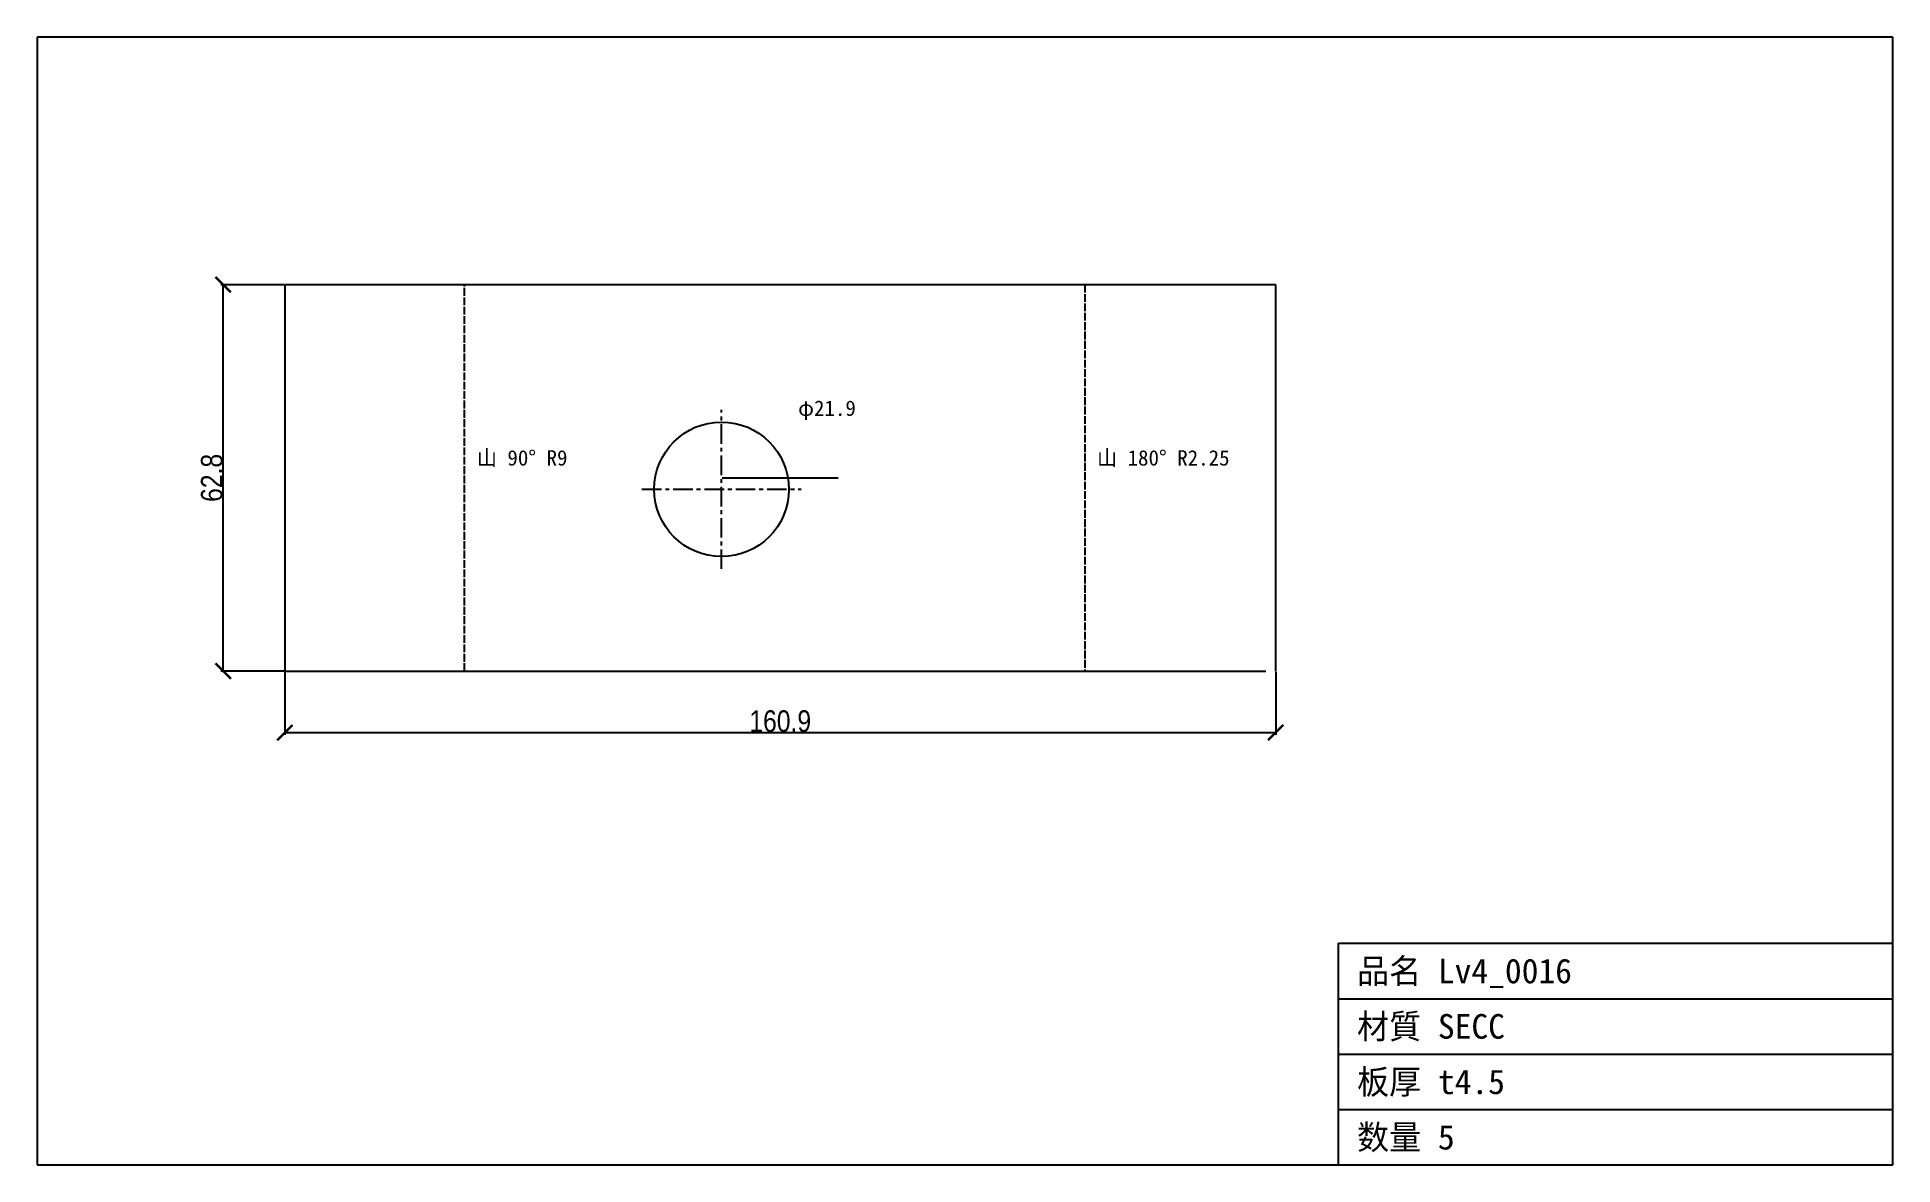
# Model space of a CAD drawing. Header units: millimetres. Extents: x -78 to 223, y -80 to 103.
import ezdxf

# ---------------------------------------------------------------- set-up
doc = ezdxf.new("R2010")
doc.units = ezdxf.units.MM
doc.linetypes.add('CENTER', pattern=[5.08, 3.175, -0.635, 0.635, -0.635])
doc.linetypes.add('DASHED', pattern=[1.524, 1.27, -0.254])
for name, color, linetype in [('ケガキ', 7, 'Continuous'), ('中心線', 7, 'Continuous'), ('図枠', 7, 'Continuous'), ('外形', 7, 'Continuous'), ('寸法', 7, 'Continuous'), ('文字', 7, 'Continuous'), ('曲げ線', 7, 'Continuous')]:
    doc.layers.add(name, color=color, linetype=linetype)
doc.styles.add('OpenSansCondensed-Light', font='OpenSansCondensed-Light.ttf')
doc.dimstyles.new('EZDXF', dxfattribs={"dimtxt": 0.25, "dimasz": 0.175, "dimexe": 0.375, "dimexo": 0.125, "dimgap": 0.1, "dimtad": 1, "dimlfac": 100, "dimzin": 12, "dimdsep": 46, "dimtxsty": 'OpenSansCondensed-Light', "dimblk": 'ARCHTICK', "dimcen": 2.5, "dimazin": 3, "dimtfac": 0.5, "dimtmove": 2, "dimatfit": 3})

# ---------------------------------------------------------------- blocks, each defined once
blk = doc.blocks.new('_ARCHTICK')
at = {"color": 0, "linetype": 'BYBLOCK', "const_width": 0.15}
blk.add_lwpolyline([(-0.5, -0.5), (0.5, 0.5)], dxfattribs=at)

msp = doc.modelspace()

# ---------------------------------------------------------------- linework, layer by layer
at = {"layer": 'ケガキ'}
msp.add_line((33, 31.38), (51.83, 31.38), dxfattribs=at)
at = {"layer": '中心線', "color": 1, "linetype": 'CENTER'}
for p, q in [((32.88, 16.59), (32.88, 42.45)), ((19.95, 29.52), (45.81, 29.52))]:
    msp.add_line(p, q, dxfattribs=at)
at = {"layer": '図枠'}
for p, q in [((223.08, 102.98), (-78.25, 102.98)), ((-78.25, 102.98), (-78.25, -80.22)), ((223.08, -80.22), (223.08, 102.98)), ((133.08, -80.22), (133.08, -44.22)), ((133.08, -44.22), (223.08, -44.22)), ((133.08, -53.22), (223.08, -53.22)), ((133.08, -62.22), (223.08, -62.22)), ((133.08, -71.22), (223.08, -71.22)), ((-78.25, -80.22), (223.08, -80.22))]:
    msp.add_line(p, q, dxfattribs=at)
at = {"layer": '外形'}
for p, q in [((-38.03, 62.76), (-38.03, 0)), ((122.86, 62.76), (-38.03, 62.76)), ((122.86, 0), (122.86, 62.76)), ((-38.03, 0), (121.26, 0))]:
    msp.add_line(p, q, dxfattribs=at)
msp.add_circle((32.88, 29.52), 10.93, dxfattribs=at)
at = {"layer": '曲げ線', "color": 3, "linetype": 'DASHED'}
for p, q in [((-8.84, 0), (-8.84, 62.76)), ((91.86, 62.76), (91.86, 0))]:
    msp.add_line(p, q, dxfattribs=at)

# ---------------------------------------------------------------- texts
at = {"layer": '文字'}
for s, height, p in [('φ21.9', 2.5, (45.31, 41.45)), ('山 90° R9', 2.5, (-6.84, 33.38)), ('山 180° R2.25', 2.5, (93.86, 33.38)), ('品名 Lv4_0016', 4, (136.08, -50.72)), ('材質 SECC', 4, (136.08, -59.72)), ('板厚 t4.5', 4, (136.08, -68.72)), ('数量 5', 4, (136.08, -77.72))]:
    msp.add_text(s, height=height, dxfattribs=at).set_placement(p)

# ---------------------------------------------------------------- dimensions: what is measured, and where the dimension line sits
at = {"layer": '寸法'}
msp.add_linear_dim(base=(-48.03, 0), p1=(-38.03, 0), p2=(-38.03, 62.76), angle=90, dimstyle='EZDXF', override={"dimtxt": 3.5, "dimasz": 2.5, "dimdec": 1, "dimlfac": 1}, dxfattribs=at).render()
msp.add_linear_dim(base=(-38.03, -10), p1=(-38.03, 0), p2=(122.86, 0), dimstyle='EZDXF', override={"dimtxt": 3.5, "dimasz": 2.5, "dimdec": 1, "dimlfac": 1}, dxfattribs=at).render()

doc.saveas('drawing.dxf')
